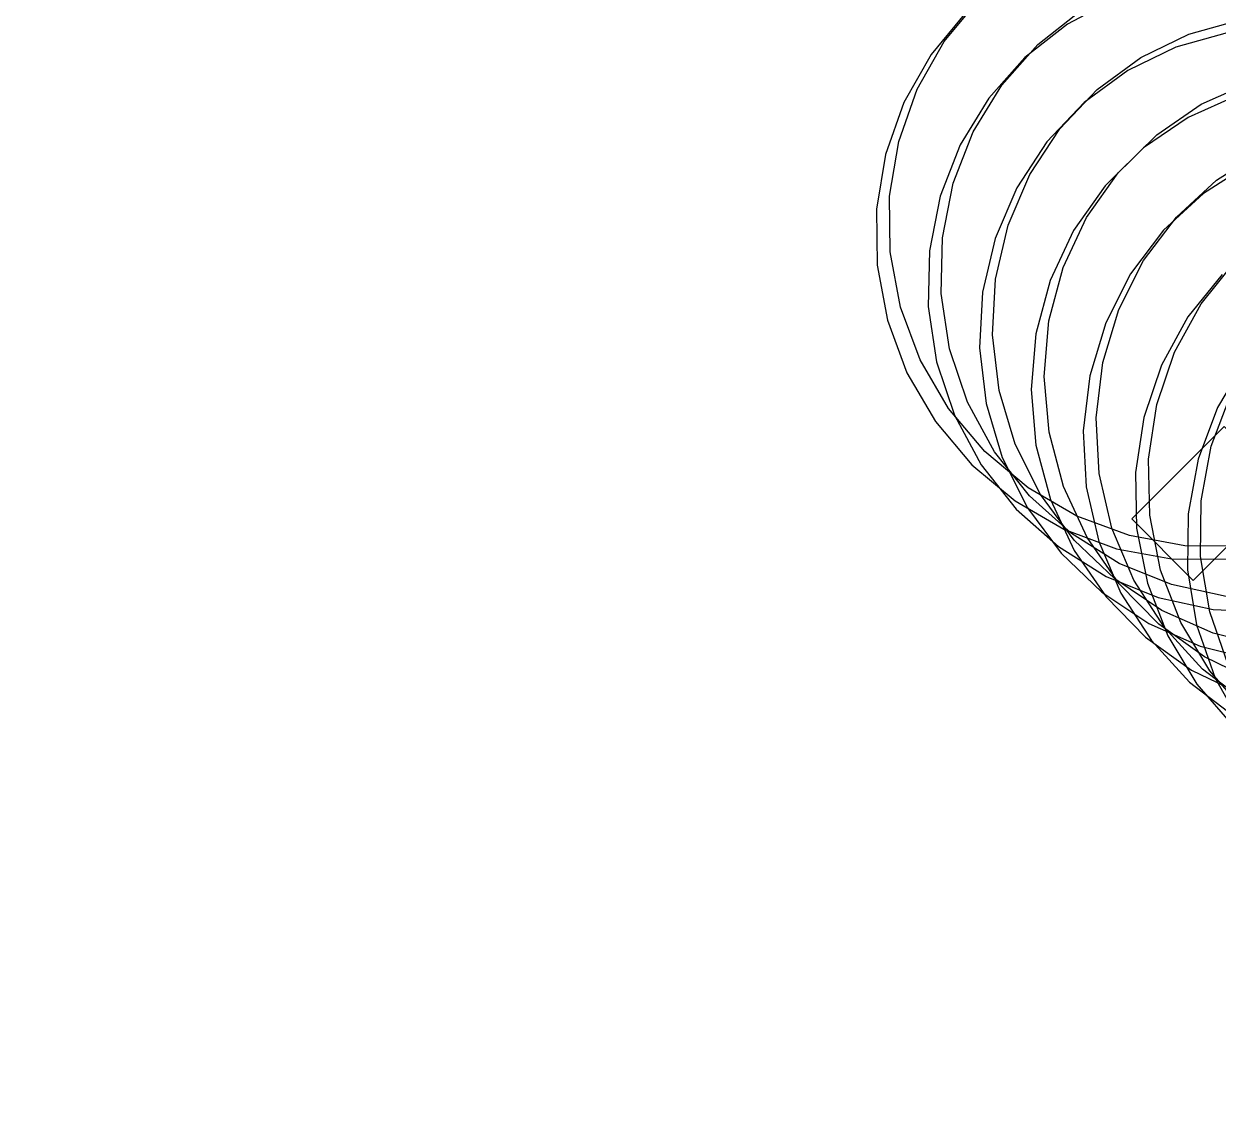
# Model space of a CAD drawing. Header units: metres. Extents: x 20040 to 21060, y 50040 to 51060.
# Drawn here: x 20346.3 to 20456, y 50467.2 to 50567.5 of the extents above; entities that cross this region are included whole.
import ezdxf

# ---------------------------------------------------------------- set-up
doc = ezdxf.new("R2010")
doc.units = ezdxf.units.M

msp = doc.modelspace()

# ---------------------------------------------------------------- linework, layer by layer
at = {"layer": 'Decline_CL_1in7_5_5x5_8'}
for points in [[(20446.558, 50569.773, 897.979), (20442.196, 50567.467, 897.264), (20438.291, 50564.397, 896.55), (20434.972, 50560.657, 895.836), (20432.348, 50556.36, 895.121), (20430.507, 50551.639, 894.407), (20429.512, 50546.64, 893.693), (20429.399, 50541.517, 892.979), (20430.175, 50536.43, 892.264), (20431.821, 50531.535, 891.55), (20434.289, 50526.985, 890.836), (20437.503, 50522.918, 890.121), (20441.367, 50519.462, 889.407), (20445.762, 50516.72, 888.693), (20450.552, 50514.776, 887.979), (20455.588, 50513.688, 887.264), (20460.717, 50513.486, 886.55)], [(20432.865, 50568.512, 921.55), (20429.667, 50564.658, 920.836), (20427.182, 50560.272, 920.121), (20425.495, 50555.488, 919.407), (20424.662, 50550.454, 918.693), (20424.714, 50545.326, 917.979), (20425.655, 50540.263, 917.264), (20427.458, 50535.421, 916.55), (20430.07, 50530.95, 915.836), (20433.414, 50526.988, 915.121), (20437.386, 50523.657, 914.407), (20441.864, 50521.058, 913.693), (20446.712, 50519.27, 912.979), (20451.777, 50518.345, 912.264), (20456.905, 50518.308, 911.55)], [(20456.887, 50566.661, 873.693), (20452.169, 50565.349, 872.979), (20447.738, 50563.194, 872.264), (20443.738, 50560.26, 871.55), (20440.301, 50556.636, 870.836), (20437.54, 50552.433, 870.121), (20435.548, 50547.78, 869.407), (20434.393, 50542.821, 868.693), (20434.114, 50537.709, 867.979), (20434.726, 50532.604, 867.264), (20436.213, 50527.661, 866.55), (20438.533, 50523.036, 865.836), (20441.616, 50518.87, 865.121), (20445.367, 50515.291, 864.407), (20449.673, 50512.409, 863.693), (20454.4, 50510.312, 862.979), (20459.403, 50509.062, 862.264)], [(20457.791, 50560.896, 847.979), (20453.295, 50558.894, 847.264), (20449.204, 50556.099, 846.55), (20445.653, 50552.595, 845.836), (20442.76, 50548.49, 845.121), (20440.619, 50543.91, 844.407), (20439.304, 50538.997, 843.693), (20438.86, 50533.902, 842.979), (20439.307, 50528.783, 842.264), (20440.634, 50523.798, 841.55), (20442.804, 50519.103, 840.836), (20445.751, 50514.841, 840.121), (20449.386, 50511.144, 839.407), (20453.598, 50508.126, 838.693), (20458.258, 50505.878, 837.979)], [(20458.866, 50554.566, 822.264), (20454.689, 50551.913, 821.55), (20451.029, 50548.533, 820.836), (20448.005, 50544.531, 820.121), (20445.718, 50540.029, 819.407), (20444.245, 50535.166, 818.693), (20443.637, 50530.093, 817.979), (20443.919, 50524.967, 817.264), (20445.084, 50519.946, 816.55), (20447.101, 50515.185, 815.836), (20449.91, 50510.832, 815.121), (20453.425, 50507.021, 814.407), (20457.54, 50503.869, 813.693)], [(20456.426, 50544.45, 795.836), (20453.276, 50540.555, 795.121), (20450.845, 50536.135, 794.407), (20449.216, 50531.329, 793.693), (20448.445, 50526.283, 792.979), (20448.561, 50521.154, 792.264), (20449.564, 50516.102, 791.55), (20451.426, 50511.281, 790.836), (20454.094, 50506.842, 790.121), (20457.485, 50502.921, 789.407)], [(20458.571, 50536.56, 770.121), (20456, 50532.228, 769.407), (20454.217, 50527.483, 768.693), (20453.284, 50522.47, 767.979), (20453.234, 50517.345, 767.264), (20454.073, 50512.266, 766.55), (20455.779, 50507.391, 765.836), (20458.302, 50502.87, 765.121)]]:
    msp.add_polyline3d(points, dxfattribs=at)
at = {"layer": 'Explosives_Magazine_RL800'}
msp.add_polyline3d([(20453.764, 50516.355, 800), (20462.249, 50524.841, 800), (20456.593, 50530.498, 800), (20448.107, 50522.012, 800)], close=True, dxfattribs=at)
at = {"layer": 'Rising_Main_DN200'}
for points in [[(20458.105, 50519.508, 913.55), (20452.977, 50519.545, 914.264), (20447.912, 50520.47, 914.979), (20443.064, 50522.258, 915.693), (20438.586, 50524.857, 916.407), (20434.614, 50528.188, 917.121), (20431.27, 50532.15, 917.836), (20428.658, 50536.621, 918.55), (20426.855, 50541.463, 919.264), (20425.914, 50546.526, 919.979), (20425.862, 50551.654, 920.693), (20426.695, 50556.688, 921.407), (20428.382, 50561.472, 922.121), (20430.867, 50565.858, 922.836), (20434.065, 50569.712, 923.55)], [(20456.788, 50514.888, 889.264), (20451.752, 50515.976, 889.979), (20446.962, 50517.92, 890.693), (20442.567, 50520.662, 891.407), (20438.703, 50524.118, 892.121), (20435.489, 50528.185, 892.836), (20433.021, 50532.735, 893.55), (20431.375, 50537.63, 894.264), (20430.599, 50542.717, 894.979), (20430.712, 50547.84, 895.693), (20431.707, 50552.839, 896.407), (20433.548, 50557.56, 897.121), (20436.172, 50561.857, 897.836), (20439.491, 50565.597, 898.55), (20443.396, 50568.667, 899.264)], [(20460.603, 50510.262, 864.264), (20455.6, 50511.512, 864.979), (20450.873, 50513.609, 865.693), (20446.567, 50516.491, 866.407), (20442.816, 50520.07, 867.121), (20439.733, 50524.236, 867.836), (20437.413, 50528.861, 868.55), (20435.926, 50533.804, 869.264), (20435.314, 50538.909, 869.979), (20435.593, 50544.021, 870.693), (20436.748, 50548.98, 871.407), (20438.74, 50553.633, 872.121), (20441.501, 50557.836, 872.836), (20444.938, 50561.46, 873.55), (20448.938, 50564.394, 874.264), (20453.369, 50566.549, 874.979), (20458.087, 50567.861, 875.693)], [(20459.458, 50507.078, 839.979), (20454.798, 50509.326, 840.693), (20450.586, 50512.344, 841.407), (20446.951, 50516.041, 842.121), (20444.004, 50520.303, 842.836), (20441.834, 50524.998, 843.55), (20440.507, 50529.983, 844.264), (20440.06, 50535.102, 844.979), (20440.504, 50540.197, 845.693), (20441.819, 50545.11, 846.407), (20443.96, 50549.69, 847.121), (20446.853, 50553.795, 847.836), (20450.404, 50557.299, 848.55), (20454.495, 50560.094, 849.264), (20458.991, 50562.096, 849.979)], [(20458.74, 50505.069, 815.693), (20454.625, 50508.221, 816.407), (20451.11, 50512.032, 817.121), (20448.301, 50516.385, 817.836), (20446.284, 50521.146, 818.55), (20445.119, 50526.167, 819.264), (20444.837, 50531.293, 819.979), (20445.445, 50536.366, 820.693), (20446.918, 50541.229, 821.407), (20449.205, 50545.731, 822.121), (20452.229, 50549.733, 822.836), (20455.889, 50553.113, 823.55), (20460.066, 50555.766, 824.264)], [(20458.685, 50504.121, 791.407), (20455.294, 50508.042, 792.121), (20452.626, 50512.481, 792.836), (20450.764, 50517.302, 793.55), (20449.761, 50522.354, 794.264), (20449.645, 50527.483, 794.979), (20450.416, 50532.529, 795.693), (20452.045, 50537.335, 796.407), (20454.476, 50541.755, 797.121), (20457.626, 50545.65, 797.836)], [(20456.979, 50508.591, 767.836), (20455.273, 50513.466, 768.55), (20454.434, 50518.545, 769.264), (20454.484, 50523.67, 769.979), (20455.417, 50528.683, 770.693), (20457.2, 50533.428, 771.407)]]:
    msp.add_polyline3d(points, dxfattribs=at)
at = {"layer": 'VEIN_interpreted'}
for points in [[(20346.314, 50328.417, 915), (20666.153, 50657.388, 915), (20659.182, 50650.55, 915)], [(20346.314, 50328.417, 915), (20419.946, 50403.653, 915), (20666.153, 50657.388, 915)], [(20666.153, 50657.388, 915), (20419.946, 50403.653, 915), (20426.792, 50410.616, 915)], [(20666.153, 50657.388, 915), (20426.792, 50410.616, 915), (20433.683, 50417.534, 915)], [(20666.153, 50657.388, 915), (20433.683, 50417.534, 915), (20440.62, 50424.407, 915)], [(20666.153, 50657.388, 915), (20440.62, 50424.407, 915), (20447.602, 50431.234, 915)], [(20666.153, 50657.388, 915), (20447.602, 50431.234, 915), (20454.625, 50438.018, 915)], [(20666.153, 50657.388, 915), (20454.625, 50438.018, 915), (20461.686, 50444.763, 915)], [(20346.314, 50328.417, 915), (20659.182, 50650.55, 915), (20652.168, 50643.756, 915)], [(20346.314, 50328.417, 915), (20652.168, 50643.756, 915), (20645.115, 50637.003, 915)], [(20346.314, 50328.417, 915), (20645.115, 50637.003, 915), (20638.027, 50630.285, 915)], [(20346.314, 50328.417, 915), (20638.027, 50630.285, 915), (20630.912, 50623.598, 915)], [(20346.314, 50328.417, 915), (20630.912, 50623.598, 915), (20623.774, 50616.934, 915)], [(20346.314, 50328.417, 915), (20623.774, 50616.934, 915), (20616.622, 50610.286, 915)], [(20346.314, 50328.417, 915), (20616.622, 50610.286, 915), (20609.463, 50603.644, 915)], [(20346.314, 50328.417, 915), (20609.463, 50603.644, 915), (20602.305, 50597.002, 915)], [(20346.314, 50328.417, 915), (20602.305, 50597.002, 915), (20595.157, 50590.349, 915)], [(20346.314, 50328.417, 915), (20595.157, 50590.349, 915), (20588.025, 50583.68, 915)], [(20346.314, 50328.417, 915), (20588.025, 50583.68, 915), (20580.916, 50576.985, 915)], [(20346.314, 50328.417, 915), (20580.916, 50576.985, 915), (20573.838, 50570.258, 915)], [(20346.314, 50328.417, 915), (20573.838, 50570.258, 915), (20566.794, 50563.494, 915)], [(20346.314, 50328.417, 915), (20566.794, 50563.494, 915), (20559.791, 50556.689, 915)], [(20346.314, 50328.417, 915), (20559.791, 50556.689, 915), (20552.831, 50549.84, 915)], [(20346.314, 50328.417, 915), (20552.831, 50549.84, 915), (20545.917, 50542.945, 915)], [(20346.314, 50328.417, 915), (20545.917, 50542.945, 915), (20539.048, 50536.004, 915)], [(20346.314, 50328.417, 915), (20539.048, 50536.004, 915), (20532.224, 50529.019, 915)], [(20346.314, 50328.417, 915), (20532.224, 50529.019, 915), (20525.443, 50521.993, 915)], [(20346.314, 50328.417, 915), (20525.443, 50521.993, 915), (20518.701, 50514.929, 915)], [(20346.314, 50328.417, 915), (20518.701, 50514.929, 915), (20511.993, 50507.833, 915)], [(20346.314, 50328.417, 915), (20511.993, 50507.833, 915), (20505.313, 50500.711, 915)], [(20346.314, 50328.417, 915), (20505.313, 50500.711, 915), (20498.653, 50493.569, 915)], [(20455.674, 50219.057, 340), (20718.526, 50493.888, 340), (20725.658, 50500.54, 340)], [(20455.674, 50219.057, 340), (20725.658, 50500.54, 340), (20509.057, 50274.666, 340)], [(20346.314, 50328.417, 915), (20498.653, 50493.569, 915), (20492.007, 50486.415, 915)], [(20455.674, 50219.057, 340), (20711.381, 50487.25, 340), (20718.526, 50493.888, 340)], [(20455.674, 50219.057, 340), (20704.231, 50480.618, 340), (20711.381, 50487.25, 340)], [(20346.314, 50328.417, 915), (20492.007, 50486.415, 915), (20485.365, 50479.257, 915)], [(20455.674, 50219.057, 340), (20697.084, 50473.982, 340), (20704.231, 50480.618, 340)], [(20346.314, 50328.417, 915), (20485.365, 50479.257, 915), (20478.72, 50472.102, 915)], [(20455.674, 50219.057, 340), (20689.947, 50467.336, 340), (20697.084, 50473.982, 340)], [(20346.314, 50328.417, 915), (20478.72, 50472.102, 915), (20472.062, 50464.958, 915)], [(20455.674, 50219.057, 340), (20682.828, 50460.671, 340), (20689.947, 50467.336, 340)]]:
    msp.add_3dface(points, dxfattribs=at)

doc.saveas('drawing.dxf')
